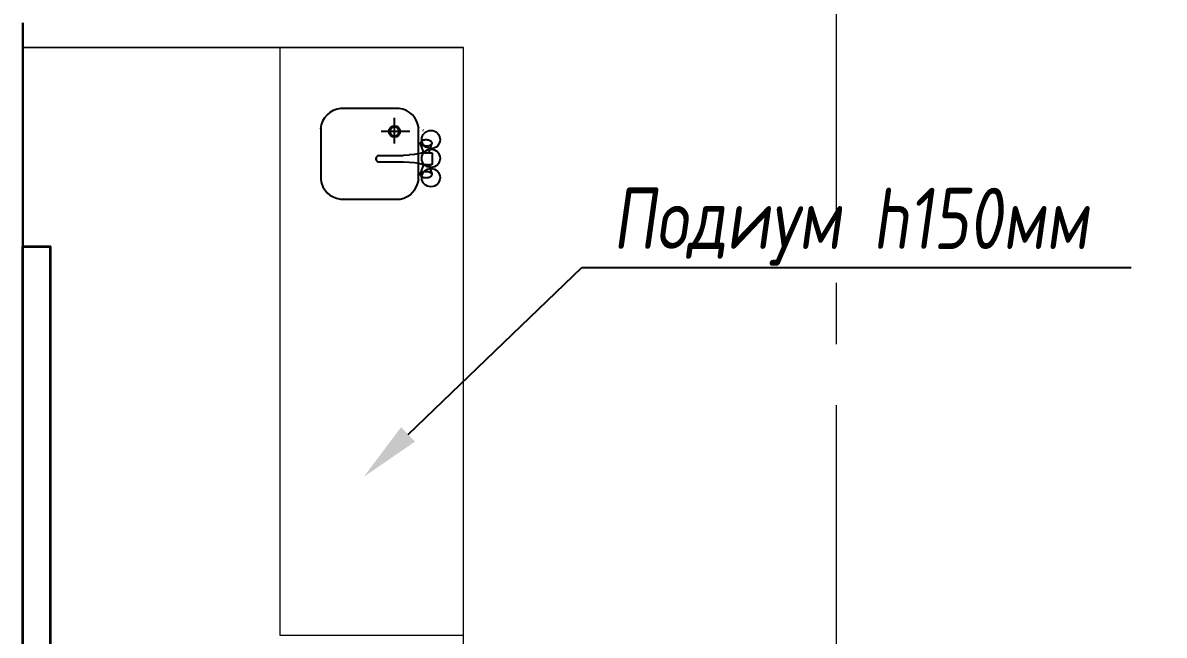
# Model space of a CAD drawing. Header units: millimetres. Extents: x -13407 to 8937287, y -2611 to 109271.
# Drawn here: x 58842 to 63504, y 2500 to 5000 of the extents above; entities that cross this region are included whole.
import ezdxf
from ezdxf import colors
from ezdxf.entities.mleader import LeaderData, LeaderLine
from ezdxf.math import Vec2, Vec3

# ---------------------------------------------------------------- set-up
doc = ezdxf.new("R2010")
doc.units = ezdxf.units.MM
doc.linetypes.add('CENTER', pattern=[2, 1.25, -0.25, 0.25, -0.25])
for name, color, linetype, lineweight in [('_ТХ_мебель передв', 250, 'Continuous', 13), ('_ТХ_обор_комп принт', 30, 'Continuous', 13), ('АР_Оси', 193, 'Continuous', 9), ('АР_Перегородки газоблок', 165, 'Continuous', 30)]:
    doc.layers.add(name, color=color, linetype=linetype, lineweight=lineweight)
doc.layers.add('Тонкая', color=7, linetype='Continuous')
doc.layers.add('ТХ_ВК_оборуд.ТХ', color=250, linetype='Continuous')
doc.styles.add('Архитект', font='isocpeur.ttf', dxfattribs={"width": 0.8, "oblique": 8})

# ---------------------------------------------------------------- blocks, each defined once
blk = doc.blocks.new('стол хим с раковиной 2400х750')
blk.add_lwpolyline([(-16843.1, 20393.6), (-16843.1, 22793.6), (-17593.1, 22793.6), (-17593.1, 20393.6)], close=True)
at = {"layer": 'ТХ_ВК_оборуд.ТХ'}
for p, q in [((-17124.8, 22401.5), (-17124.7, 22505.4)), ((-17062.4, 22449.9), (-17180.2, 22450)), ((-17009, 22453.5), (-17008.5, 22453.6)), ((-17008.5, 22453.6), (-17008, 22453.6)), ((-17008.5, 22453.6), (-17008, 22453.6)), ((-17007.2, 22455.2), (-17007.8, 22456.3)), ((-17018.7, 22402.6), (-17018.4, 22404.6)), ((-17018.4, 22400.5), (-17018.7, 22402.6)), ((-17018.4, 22404.6), (-17017.3, 22406.7)), ((-17017.3, 22398.5), (-17018.4, 22400.5)), ((-17006.5, 22366.9), (-17018.4, 22400.5)), ((-17017.3, 22406.7), (-17013.5, 22411.2)), ((-17015.5, 22396.6), (-17017.3, 22398.5)), ((-17013.1, 22394.8), (-17015.5, 22396.6)), ((-17013.5, 22411.2), (-17012.1, 22412.8)), ((-17010.2, 22393.4), (-17013.1, 22394.8)), ((-17012.1, 22412.8), (-17010.1, 22414.2)), ((-17006.7, 22392.2), (-17010.2, 22393.4)), ((-17010.1, 22414.2), (-17007.6, 22415.4)), ((-17008.8, 22414.8), (-17006, 22415.8)), ((-17004.2, 22390.7), (-17008, 22391.6)), ((-17006, 22415.8), (-17002.8, 22416.5)), ((-17000.1, 22390.1), (-17004.2, 22390.7)), ((-17002.8, 22416.5), (-16999.4, 22417)), ((-16996, 22389.9), (-17000.1, 22390.1)), ((-16999.4, 22417), (-16996, 22417.1)), ((-16996, 22417.1), (-16992.5, 22417)), ((-16991.8, 22390.1), (-16996, 22389.9)), ((-16992.5, 22417), (-16989.1, 22416.5)), ((-16987.8, 22390.7), (-16991.8, 22390.1)), ((-16989.1, 22416.5), (-16986, 22415.8)), ((-16984, 22391.6), (-16987.8, 22390.7)), ((-16986, 22415.8), (-16983.1, 22414.8)), ((-16984.1, 22366.3), (-16972.3, 22399.9)), ((-16984.1, 22366.3), (-16972.3, 22399.9)), ((-16980.5, 22392.8), (-16984, 22391.6)), ((-16983.1, 22414.8), (-16980.6, 22413.6)), ((-16980.6, 22413.6), (-16978.6, 22412.1)), ((-16977.6, 22394.2), (-16980.5, 22392.8)), ((-16978.6, 22412.1), (-16977.2, 22410.6)), ((-16975.2, 22395.9), (-16977.6, 22394.2)), ((-16973.4, 22406), (-16977.2, 22410.6)), ((-16973.4, 22397.8), (-16975.2, 22395.9)), ((-16973.4, 22406), (-16972.3, 22404)), ((-16972.3, 22399.9), (-16973.4, 22397.8)), ((-16972.3, 22404), (-16972, 22401.9)), ((-16972, 22401.9), (-16972.3, 22399.9)), ((-17201.1, 22340.4), (-17201.2, 22338.6)), ((-17201.2, 22338.6), (-17201.1, 22336.9)), ((-17200.7, 22342.1), (-17201.1, 22340.4)), ((-17201.1, 22336.9), (-17200.7, 22335.2)), ((-17200, 22343.6), (-17200.7, 22342.1)), ((-17200.5, 22340.9), (-17200.7, 22338.6)), ((-17200.5, 22340.9), (-17200.7, 22338.6)), ((-17200.7, 22338.6), (-17200.5, 22336.4)), ((-17200.7, 22338.6), (-17200.5, 22336.4)), ((-17200.7, 22335.2), (-17200, 22333.6)), ((-17200, 22343.1), (-17200.5, 22340.9)), ((-17200, 22343.1), (-17200.5, 22340.9)), ((-17200.5, 22336.4), (-17200, 22334.2)), ((-17200.5, 22336.4), (-17200, 22334.2)), ((-17199.1, 22345.2), (-17200, 22343.1)), ((-17199.1, 22345.2), (-17200, 22343.1)), ((-17199.3, 22344.7), (-17200, 22343.6)), ((-17200, 22334.2), (-17199.1, 22332.1)), ((-17200, 22334.2), (-17199.1, 22332.1)), ((-17200, 22333.6), (-17199.3, 22332.5)), ((-17198, 22347.1), (-17199.1, 22345.2)), ((-17198, 22347.1), (-17199.1, 22345.2)), ((-17199.1, 22332.1), (-17198, 22330.2)), ((-17199.1, 22332.1), (-17198, 22330.2)), ((-17196.5, 22348.7), (-17198, 22347.1)), ((-17196.5, 22348.7), (-17198, 22347.1)), ((-17194.8, 22350.1), (-17196.5, 22348.7)), ((-17192.9, 22351), (-17194.8, 22350)), ((-17191, 22351.6), (-17192.9, 22351)), ((-17191, 22351.6), (-17192.9, 22351)), ((-17191, 22351.6), (-17090.1, 22351.6)), ((-17191, 22351.6), (-17090.1, 22351.6)), ((-17088.1, 22351.8), (-17090.1, 22351.6)), ((-17088.1, 22351.8), (-17090.1, 22351.6)), ((-17064.9, 22353.6), (-17088.1, 22351.8)), ((-17042.5, 22356.3), (-17063.6, 22354.3)), ((-17026.4, 22358.6), (-17042.7, 22356.3)), ((-17014.3, 22361.2), (-17026.4, 22358.6)), ((-17007.8, 22364.1), (-17014.6, 22361.2)), ((-17008, 22363.6), (-17006, 22363.6)), ((-17006.4, 22364.3), (-17007.2, 22365.2)), ((-17005.2, 22363.4), (-17006.4, 22364.3)), ((-17005.2, 22363.4), (-17006.4, 22364.3)), ((-17006, 22363.6), (-17006, 22364)), ((-17003.7, 22362.7), (-17005.2, 22363.4)), ((-17003.7, 22362.7), (-17005.2, 22363.4)), ((-17002, 22362.1), (-17003.7, 22362.7)), ((-17002, 22362.1), (-17003.7, 22362.7)), ((-17000.1, 22361.7), (-17002, 22362.1)), ((-17000.1, 22361.7), (-17002, 22362.1)), ((-16998, 22361.4), (-17000.1, 22361.7)), ((-16998, 22361.4), (-17000.1, 22361.7)), ((-16996, 22361.3), (-16998, 22361.4)), ((-16996, 22361.3), (-16998, 22361.4)), ((-16993.9, 22361.4), (-16996, 22361.3)), ((-16993.9, 22361.4), (-16996, 22361.3)), ((-16991.9, 22361.7), (-16993.9, 22361.4)), ((-16991.9, 22361.7), (-16993.9, 22361.4)), ((-16990, 22362.1), (-16991.9, 22361.7)), ((-16990, 22362.1), (-16991.9, 22361.7)), ((-16988.3, 22362.7), (-16990, 22362.1)), ((-16988.3, 22362.7), (-16990, 22362.1)), ((-16986.8, 22363.4), (-16988.3, 22362.7)), ((-16986.8, 22363.4), (-16988.3, 22362.7)), ((-16985.6, 22364.3), (-16986.8, 22363.4)), ((-16985.6, 22364.3), (-16986.8, 22363.4)), ((-16986, 22363.6), (-16986, 22364)), ((-16986, 22363.6), (-16974, 22363.6)), ((-16984.7, 22365.2), (-16985.6, 22364.3)), ((-16984.7, 22365.2), (-16985.6, 22364.3)), ((-16984.1, 22366.3), (-16984.7, 22365.2)), ((-16984.1, 22366.3), (-16984.7, 22365.2)), ((-16974, 22363.6), (-16973.4, 22363.6)), ((-16974, 22363.6), (-16973.4, 22363.6)), ((-16973.4, 22363.6), (-16972.9, 22363.5)), ((-16973.4, 22363.6), (-16972.9, 22363.5)), ((-16972.9, 22363.5), (-16972.5, 22363.2)), ((-16972.9, 22363.5), (-16972.5, 22363.2)), ((-16972.5, 22363.2), (-16972, 22362.9)), ((-16972.5, 22363.2), (-16972, 22362.9)), ((-16972, 22362.9), (-16971.7, 22362.6)), ((-16972, 22362.9), (-16971.7, 22362.6)), ((-16971.7, 22362.6), (-16971.4, 22362.1)), ((-16971.7, 22362.6), (-16971.4, 22362.1)), ((-16971.4, 22362.1), (-16971.1, 22361.7)), ((-16971.4, 22362.1), (-16971.1, 22361.7)), ((-16971.1, 22361.7), (-16971, 22361.2)), ((-16971.1, 22361.7), (-16971, 22361.2)), ((-16971, 22361.2), (-16971, 22360.6)), ((-16971, 22361.2), (-16971, 22360.6)), ((-16971, 22360.6), (-16971, 22316.6)), ((-17198, 22330.2), (-17196.5, 22328.6)), ((-17198, 22330.2), (-17196.5, 22328.6)), ((-17196.5, 22328.6), (-17194.8, 22327.2)), ((-17194.8, 22327.2), (-17192.9, 22326.3)), ((-17194.8, 22327.2), (-17192.9, 22326.3)), ((-17192.9, 22326.3), (-17191, 22325.7)), ((-17192.9, 22326.3), (-17191, 22325.7)), ((-17191, 22325.7), (-17090.1, 22325.6)), ((-17090.3, 22325.7), (-17090.1, 22325.6)), ((-17090.1, 22325.6), (-17088.1, 22325.4)), ((-17090.1, 22325.6), (-17088.1, 22325.4)), ((-17064.9, 22323.6), (-17088.1, 22325.4)), ((-17043.7, 22321.6), (-17064.9, 22323.6)), ((-17027.6, 22319.3), (-17043.9, 22321.6)), ((-17015.5, 22316.7), (-17027.6, 22319.3)), ((-17007.8, 22311), (-17019.6, 22277.4)), ((-17009, 22313.8), (-17015.8, 22316.7)), ((-17009, 22313.8), (-17015.8, 22316.7)), ((-17014.3, 22283.1), (-17011.4, 22284.5)), ((-17014.3, 22283.1), (-17011.4, 22284.5)), ((-17011.4, 22284.5), (-17008, 22285.7)), ((-17011.4, 22284.5), (-17008, 22285.7)), ((-17008.5, 22313.7), (-17009, 22313.8)), ((-17008.5, 22313.7), (-17009, 22313.8)), ((-17008, 22313.6), (-17008.5, 22313.7)), ((-17008, 22313.6), (-17008.5, 22313.7)), ((-17006, 22313.6), (-17008, 22313.6)), ((-17006, 22313.6), (-17008, 22313.6)), ((-17008, 22285.7), (-17004.2, 22286.6)), ((-17008, 22285.7), (-17004.2, 22286.6)), ((-17007.8, 22311), (-17007.2, 22312)), ((-17007.8, 22311), (-17007.2, 22312)), ((-17007.2, 22312), (-17006.4, 22313)), ((-17007.2, 22312), (-17006.4, 22313)), ((-17006.4, 22313), (-17005.2, 22313.8)), ((-17006.4, 22313), (-17005.2, 22313.8)), ((-17006, 22313.6), (-17006, 22313.3)), ((-17005.2, 22313.8), (-17003.7, 22314.6)), ((-17005.2, 22313.8), (-17003.7, 22314.6)), ((-17004.2, 22286.6), (-17000.1, 22287.2)), ((-17004.2, 22286.6), (-17000.1, 22287.2)), ((-17003.7, 22314.6), (-17002, 22315.2)), ((-17003.7, 22314.6), (-17002, 22315.2)), ((-17002, 22315.2), (-17000.1, 22315.6)), ((-17002, 22315.2), (-17000.1, 22315.6)), ((-17000.1, 22315.6), (-16998, 22315.9)), ((-17000.1, 22315.6), (-16998, 22315.9)), ((-17000.1, 22287.2), (-16996, 22287.3)), ((-17000.1, 22287.2), (-16996, 22287.3)), ((-16998, 22315.9), (-16996, 22316)), ((-16998, 22315.9), (-16996, 22316)), ((-16996, 22316), (-16993.9, 22315.9)), ((-16996, 22316), (-16993.9, 22315.9)), ((-16996, 22287.3), (-16991.8, 22287.2)), ((-16996, 22287.3), (-16991.8, 22287.2)), ((-16993.9, 22315.9), (-16991.9, 22315.6)), ((-16993.9, 22315.9), (-16991.9, 22315.6)), ((-16991.9, 22315.6), (-16990, 22315.2)), ((-16991.9, 22315.6), (-16990, 22315.2)), ((-16991.8, 22287.2), (-16987.8, 22286.6)), ((-16991.8, 22287.2), (-16987.8, 22286.6)), ((-16990, 22315.2), (-16988.3, 22314.6)), ((-16990, 22315.2), (-16988.3, 22314.6)), ((-16988.3, 22314.6), (-16986.8, 22313.8)), ((-16988.3, 22314.6), (-16986.8, 22313.8)), ((-16987.8, 22286.6), (-16984, 22285.7)), ((-16987.8, 22286.6), (-16984, 22285.7)), ((-16986.8, 22313.8), (-16985.6, 22313)), ((-16986.8, 22313.8), (-16985.6, 22313)), ((-16974, 22313.6), (-16986, 22313.6)), ((-16986, 22313.6), (-16986, 22313.3)), ((-16985.6, 22313), (-16984.7, 22312)), ((-16985.6, 22313), (-16984.7, 22312)), ((-16984.7, 22312), (-16984.1, 22311)), ((-16984.7, 22312), (-16984.1, 22311)), ((-16984.1, 22311), (-16972.3, 22277.4)), ((-16984, 22285.7), (-16980.5, 22284.5)), ((-16984, 22285.7), (-16980.5, 22284.5)), ((-16980.5, 22284.5), (-16977.6, 22283.1)), ((-16980.5, 22284.5), (-16977.6, 22283.1)), ((-16973.4, 22313.7), (-16974, 22313.6)), ((-16973.4, 22313.7), (-16974, 22313.6)), ((-16972.9, 22313.8), (-16973.4, 22313.7)), ((-16972.9, 22313.8), (-16973.4, 22313.7)), ((-16972.5, 22314), (-16972.9, 22313.8)), ((-16972.5, 22314), (-16972.9, 22313.8)), ((-16972, 22314.3), (-16972.5, 22314)), ((-16972, 22314.3), (-16972.5, 22314)), ((-16971.7, 22314.7), (-16972, 22314.3)), ((-16971.7, 22314.7), (-16972, 22314.3)), ((-16971.4, 22315.1), (-16971.7, 22314.7)), ((-16971.4, 22315.1), (-16971.7, 22314.7)), ((-16971.1, 22315.6), (-16971.4, 22315.1)), ((-16971.1, 22315.6), (-16971.4, 22315.1)), ((-16971, 22316.1), (-16971.1, 22315.6)), ((-16971, 22316.1), (-16971.1, 22315.6)), ((-16971, 22316.6), (-16971, 22316.1)), ((-16971, 22316.6), (-16971, 22316.1)), ((-17020, 22275.3), (-17019.6, 22277.4)), ((-17019.6, 22273.3), (-17020, 22275.3)), ((-17019.6, 22277.4), (-17018.5, 22279.4)), ((-17018.5, 22271.2), (-17019.6, 22273.3)), ((-17018.5, 22279.4), (-17016.7, 22281.3)), ((-17018.5, 22271.2), (-17014.8, 22266.7)), ((-17016.7, 22281.3), (-17014.3, 22283.1)), ((-17013.3, 22265.1), (-17014.8, 22266.7)), ((-17011.3, 22263.7), (-17013.3, 22265.1)), ((-17008.8, 22262.5), (-17011.3, 22263.7)), ((-17006, 22261.5), (-17008.8, 22262.5)), ((-17002.8, 22260.7), (-17006, 22261.5)), ((-16999.4, 22260.3), (-17002.8, 22260.7)), ((-16996, 22260.1), (-16999.4, 22260.3)), ((-16992.5, 22260.3), (-16996, 22260.1)), ((-16989.1, 22260.7), (-16992.5, 22260.3)), ((-16986, 22261.5), (-16989.1, 22260.7)), ((-16983.1, 22262.5), (-16986, 22261.5)), ((-16980.6, 22263.7), (-16983.1, 22262.5)), ((-16978.6, 22265.1), (-16980.6, 22263.7)), ((-16977.2, 22266.7), (-16978.6, 22265.1)), ((-16977.6, 22283.1), (-16975.2, 22281.3)), ((-16977.6, 22283.1), (-16975.2, 22281.3)), ((-16973.4, 22271.2), (-16977.2, 22266.7)), ((-16975.2, 22281.3), (-16973.4, 22279.4)), ((-16975.2, 22281.3), (-16973.4, 22279.4)), ((-16973.4, 22279.4), (-16972.3, 22277.4)), ((-16973.4, 22279.4), (-16972.3, 22277.4)), ((-16972.3, 22273.3), (-16973.4, 22271.2)), ((-16972.3, 22277.4), (-16972, 22275.3)), ((-16972, 22275.3), (-16972.3, 22273.3))]:
    blk.add_line(p, q, dxfattribs=at)
for points in [[(-17106.5, 22544.2), (-17346.2, 22544.2)], [(-17426.4, 22464), (-17426.4, 22254.3)], [(-17026.4, 22254.3), (-17026.4, 22464)], [(-17026.4, 22274.3), (-17026.4, 22319.1)], [(-17346.2, 22174.2), (-17101.9, 22174.2)]]:
    blk.add_lwpolyline(points, dxfattribs=at)
for centre in [(-16976.4, 22417.2), (-16976.4, 22340.3), (-16976.4, 22261.5)]:
    blk.add_circle(centre, 37.3, dxfattribs=at)
for centre, radius, start, end in [((-17336.9, 22454.4), 90, 94.1728, 176.2085), ((-17116.5, 22454.1), 90.6, 5.6753, 83.7168), ((-17336.3, 22264.3), 90.6, 186.2832, 263.7168), ((-17118.3, 22265.3), 92.6, 280.2177, 353.2241)]:
    blk.add_arc(centre, radius, start, end, dxfattribs=at)
at = {"layer": 'ТХ_ВК_оборуд.ТХ', "extrusion": (0, 0, -1)}
for major_axis in [(16.5, 16.5), (13.5, 13.5)]:
    blk.add_ellipse((-17124.8, 22450), major_axis=major_axis, ratio=1, start_param=4.712389, end_param=10.995574, dxfattribs=at)

msp = doc.modelspace()

# ---------------------------------------------------------------- linework, layer by layer
at = {"layer": '_ТХ_мебель передв', "ltscale": 100}
msp.add_lwpolyline([(60641.9, 300), (60641.9, 4900), (58841.7, 4900)], dxfattribs=at)
at = {"layer": '_ТХ_обор_комп принт', "lineweight": 35}
msp.add_lwpolyline([(58953, 2112.5), (58841.7, 2112.5), (58841.7, 4087.2), (58953, 4087.2)], close=True, dxfattribs=at)
at = {"layer": 'АР_Оси', "linetype": 'CENTER', "ltscale": 1000}
msp.add_line((62165, -1811.3), (62165, 32496.2), dxfattribs=at)
at = {"layer": 'АР_Перегородки газоблок', "ltscale": 100}
msp.add_lwpolyline([(58841.7, 5000), (58841.7, 100)], dxfattribs=at)
at = {"layer": 'Тонкая', "lineweight": 0, "ltscale": 100}
msp.add_lwpolyline([(60641.9, 300), (60641.9, 4897.9), (58841.7, 4897.9)], dxfattribs=at)

# ---------------------------------------------------------------- block references
at = {"layer": '_ТХ_мебель передв'}
msp.add_blockref('стол хим с раковиной 2400х750', (77484.9, -17893.6), dxfattribs=at)

# ---------------------------------------------------------------- leaders
ml = msp.add_multileader_mtext('Standard')
ml.set_content('Подиум h150мм', color=256, style='Архитект')
ml.set_leader_properties()
ml.build(insert=Vec2(0, 0))
ml.multileader.update_dxf_attribs({"text_left_attachment_type": 6, "text_right_attachment_type": 6, "dogleg_length": 100, "arrow_head_size": 250})
ctx = ml.context
ctx.base_point, ctx.char_height, ctx.arrow_head_size, ctx.landing_gap_size, ctx.plane_origin = Vec3(61225.2, 4001.7), 250, 250, 25, Vec3(62335.1, 3222.3)
ctx.left_attachment, ctx.right_attachment = 6, 6
notes = []
notes.append((ctx, [(0, (1, 1, 0), (61125.2, 4001.7), (1, 0), 100, [(0, [(60234.7, 3146.7)], 256, [])])]))
ctx.mtext.insert, ctx.mtext.width, ctx.mtext.flow_direction = Vec3(61250.2, 4326.7), 3119.834, 5
for ctx, leaders in notes:
    for number, flags, end, landing, length, lines in leaders:
        leader = LeaderData()
        leader.index, (leader.has_last_leader_line, leader.has_dogleg_vector, leader.attachment_direction) = number, flags
        leader.last_leader_point, leader.dogleg_vector, leader.dogleg_length = Vec3(end), Vec3(landing), length
        for number, points, colour, breaks in lines:
            line = LeaderLine()
            line.index, line.vertices, line.color, line.breaks = number, Vec3.list(points), colors.encode_raw_color(colour), breaks
            leader.lines.append(line)
        ctx.leaders.append(leader)

doc.saveas('drawing.dxf')
